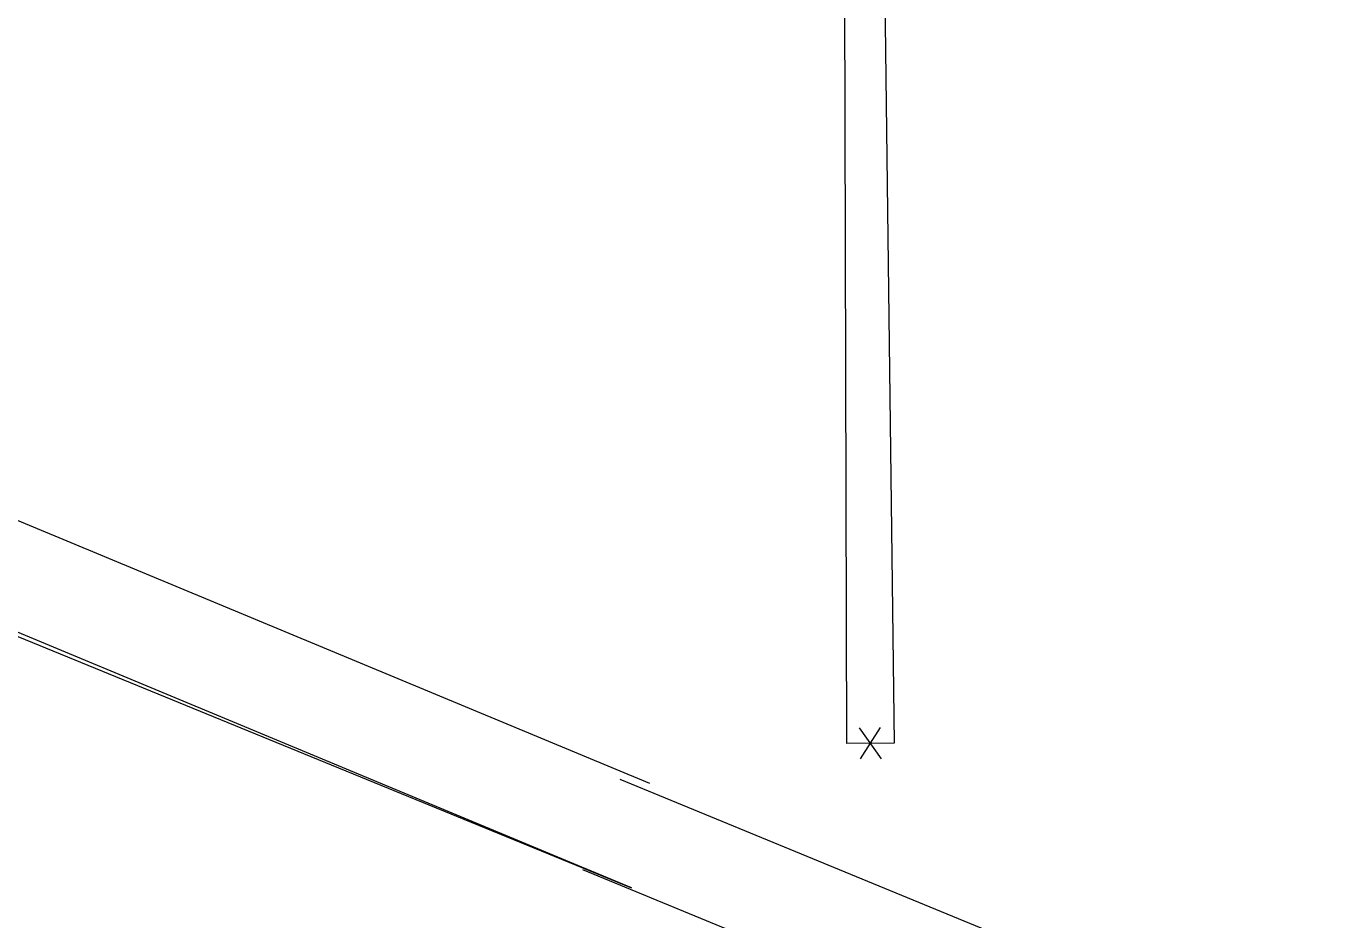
# Model space of a CAD drawing. Header units: metres. Extents: x 324293 to 653279, y 3585589 to 7191434.
# Drawn here: x 334505.05 to 334521.97, y 3600549.19 to 3600560.84 of the extents above; entities that cross this region are included whole.
import ezdxf

# ---------------------------------------------------------------- set-up
doc = ezdxf.new("R2010")
doc.units = ezdxf.units.M
for name, color, linetype in [('asfalt tarahi', 1, 'Continuous'), ('sang gadval', 8, 'Continuous'), ('shouldr', 6, 'Continuous'), ('tarh', 6, 'Continuous'), ('Tir bargh', 10, 'Continuous'), ('V-NODE', 1, 'Continuous')]:
    doc.layers.add(name, color=color, linetype=linetype)

# ---------------------------------------------------------------- blocks, each defined once
blk = doc.blocks.new('E')
at = {"layer": 'Tir bargh'}
for p, q in [((-0.0752, 4.497), (-0.0994, 0.0003)), ((0.0787, 4.2834), (0.0994, -0.0003)), ((0.0454, -0.0651), (-0.0454, 0.0651)), ((-0.0422, -0.0651), (0.0422, 0.0651)), ((0.0994, -0.0003), (-0.0994, 0.0003))]:
    blk.add_line(p, q, dxfattribs=at)
blk = doc.blocks.new('*U82', base_point=(334513.846, 3600553.608))
at = {"layer": 'V-NODE', "lineweight": -2, "xscale": 3.131461794368422, "yscale": 3.131461794368422, "zscale": 3.131461794368422}
blk.add_blockref('E', (334513.846, 3600553.608), dxfattribs=at)

msp = doc.modelspace()

# ---------------------------------------------------------------- linework, layer by layer
at = {"layer": 'asfalt tarahi', "color": 1}
msp.add_line((334512.29118, 3600549.84642, 1313.25213), (334574.69523, 3600524.1755, 1313.25213), dxfattribs=at)
at = {"layer": 'sang gadval', "flags": 128}
for points, elevation in [([(334512.9316, 3600549.61), (334446.57388, 3600577.26392), (334421.8049, 3600587.358), (334418.6042, 3600589.095), (334415.0051, 3600591.758), (334414.2268, 3600592.25)], -12.91667), ([(334446.76, 3600577.097), (334447.4926, 3600578.31), (334513.1633, 3600550.972)], 1313.23753)]:
    msp.add_lwpolyline(points, dxfattribs=dict(at, elevation=elevation))
at = {"layer": 'shouldr'}
msp.add_line((334512.77733, 3600551.02251, 1313.25213), (334578.29486, 3600524.0708, 1313.25213), dxfattribs=at)
at = {"layer": 'tarh'}
msp.add_line((334488.12108, 3600559.77138, -12.91667), (334512.9316, 3600549.61, -12.91667), dxfattribs=at)

# ---------------------------------------------------------------- block references
at = {"layer": 'V-NODE', "color": 3, "rotation": 0.4498703063302869}
msp.add_blockref('*U82', (334516.04091, 3600551.49242, 1313.25213), dxfattribs=at)

doc.saveas('drawing.dxf')
